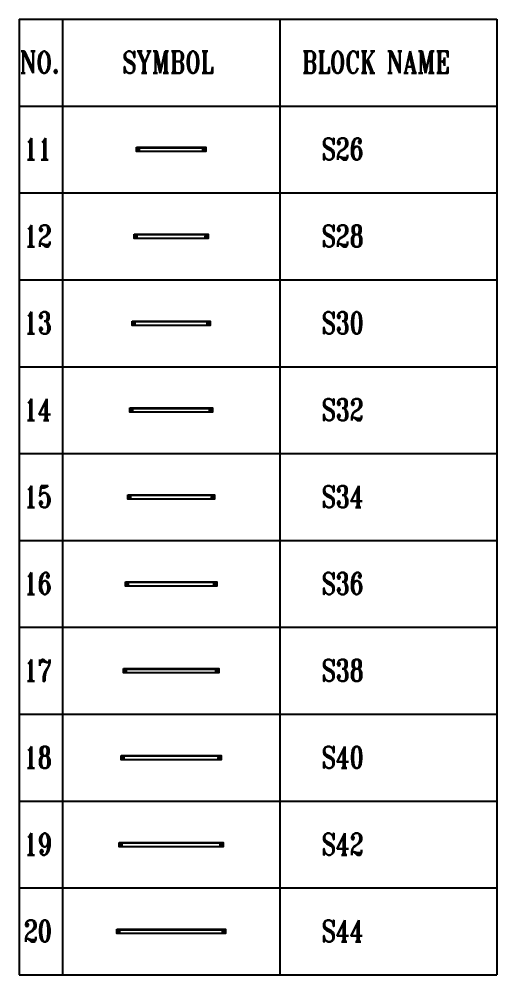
# Model space of a CAD drawing. Header units: millimetres. Extents: x -21221 to 1625077, y -149981 to 356550.
# Drawn here: x 272171 to 277671, y 142152 to 153152 of the extents above; entities that cross this region are included whole.
import ezdxf

# ---------------------------------------------------------------- set-up
doc = ezdxf.new("R2010")
doc.units = ezdxf.units.MM
doc.header["$LTSCALE"] = 1000
doc.header["$MEASUREMENT"] = 0
doc.linetypes.add('HIDDEN2', pattern=[0.1875, 0.125, -0.0625])
doc.layers.get('0').update_dxf_attribs({"linetype": 'CONTINUOUS'})
doc.styles.add('SUPPORT', font='ROMANT.SHX', dxfattribs={"width": 0.75, "height": 250})

# ---------------------------------------------------------------- blocks, each defined once
blk = doc.blocks.new('S26')
at = {"color": 9, "linetype": 'HIDDEN2', "ltscale": 500}
blk.add_line((-400, 20), (400, 20), dxfattribs=at)
at = {"color": 9}
for points in [[(-400, 25), (400, 25), (400, -25), (-400, -25)], [(-385, -9), (-375, -15), (-365, -9), (-365, 3), (-375, 9), (-385, 3)], [(385, -9), (375, -15), (365, -9), (365, 3), (375, 9), (385, 3)]]:
    blk.add_lwpolyline(points, close=True, dxfattribs=at)
blk = doc.blocks.new('S28')
at = {"color": 9, "linetype": 'HIDDEN2', "ltscale": 500}
blk.add_line((-425, 20), (425, 20), dxfattribs=at)
at = {"color": 9}
for points in [[(-425, 25), (425, 25), (425, -25), (-425, -25)], [(-410, -9), (-400, -15), (-390, -9), (-390, 3), (-400, 9), (-410, 3)], [(410, -9), (400, -15), (390, -9), (390, 3), (400, 9), (410, 3)]]:
    blk.add_lwpolyline(points, close=True, dxfattribs=at)
blk = doc.blocks.new('S30')
at = {"color": 9, "linetype": 'HIDDEN2', "ltscale": 500}
blk.add_line((-450, 20), (450, 20), dxfattribs=at)
at = {"color": 9}
for points in [[(-450, 25), (450, 25), (450, -25), (-450, -25)], [(-435, -9), (-425, -15), (-415, -9), (-415, 3), (-425, 9), (-435, 3)], [(435, -9), (425, -15), (415, -9), (415, 3), (425, 9), (435, 3)]]:
    blk.add_lwpolyline(points, close=True, dxfattribs=at)
blk = doc.blocks.new('S32')
at = {"color": 9, "linetype": 'HIDDEN2', "ltscale": 500}
blk.add_line((-475, 20), (475, 20), dxfattribs=at)
at = {"color": 9}
for points in [[(-475, 25), (475, 25), (475, -25), (-475, -25)], [(-460, -9), (-450, -15), (-440, -9), (-440, 3), (-450, 9), (-460, 3)], [(460, -9), (450, -15), (440, -9), (440, 3), (450, 9), (460, 3)]]:
    blk.add_lwpolyline(points, close=True, dxfattribs=at)
blk = doc.blocks.new('S34')
at = {"color": 9, "linetype": 'HIDDEN2', "ltscale": 500}
blk.add_line((-500, 20), (500, 20), dxfattribs=at)
at = {"color": 9}
for points in [[(-500, 25), (500, 25), (500, -25), (-500, -25)], [(-485, -9), (-475, -15), (-465, -9), (-465, 3), (-475, 9), (-485, 3)], [(485, -9), (475, -15), (465, -9), (465, 3), (475, 9), (485, 3)]]:
    blk.add_lwpolyline(points, close=True, dxfattribs=at)
blk = doc.blocks.new('S36')
at = {"color": 9, "linetype": 'HIDDEN2', "ltscale": 500}
blk.add_line((-525, 20), (525, 20), dxfattribs=at)
at = {"color": 9}
for points in [[(-525, 25), (525, 25), (525, -25), (-525, -25)], [(-510, -9), (-500, -15), (-490, -9), (-490, 3), (-500, 9), (-510, 3)], [(510, -9), (500, -15), (490, -9), (490, 3), (500, 9), (510, 3)]]:
    blk.add_lwpolyline(points, close=True, dxfattribs=at)
blk = doc.blocks.new('S38')
at = {"color": 9, "linetype": 'HIDDEN2', "ltscale": 500}
blk.add_line((-550, 20), (550, 20), dxfattribs=at)
at = {"color": 9}
for points in [[(-550, 25), (550, 25), (550, -25), (-550, -25)], [(-535, -9), (-525, -15), (-515, -9), (-515, 3), (-525, 9), (-535, 3)], [(535, -9), (525, -15), (515, -9), (515, 3), (525, 9), (535, 3)]]:
    blk.add_lwpolyline(points, close=True, dxfattribs=at)
blk = doc.blocks.new('S40')
at = {"color": 9, "linetype": 'HIDDEN2', "ltscale": 500}
blk.add_line((-575, 20), (575, 20), dxfattribs=at)
at = {"color": 9}
for points in [[(-575, 25), (575, 25), (575, -25), (-575, -25)], [(-560, -9), (-550, -15), (-540, -9), (-540, 3), (-550, 9), (-560, 3)], [(560, -9), (550, -15), (540, -9), (540, 3), (550, 9), (560, 3)]]:
    blk.add_lwpolyline(points, close=True, dxfattribs=at)
blk = doc.blocks.new('S42')
at = {"color": 9, "linetype": 'HIDDEN2', "ltscale": 500}
blk.add_line((-600, 20), (600, 20), dxfattribs=at)
at = {"color": 9}
for points in [[(-600, 25), (600, 25), (600, -25), (-600, -25)], [(-585, -9), (-575, -15), (-565, -9), (-565, 3), (-575, 9), (-585, 3)], [(585, -9), (575, -15), (565, -9), (565, 3), (575, 9), (585, 3)]]:
    blk.add_lwpolyline(points, close=True, dxfattribs=at)
blk = doc.blocks.new('S44')
at = {"color": 9, "linetype": 'HIDDEN2', "ltscale": 500}
blk.add_line((-625, 20), (625, 20), dxfattribs=at)
at = {"color": 9}
for points in [[(-625, 25), (625, 25), (625, -25), (-625, -25)], [(-610, -9), (-600, -15), (-590, -9), (-590, 3), (-600, 9), (-610, 3)], [(610, -9), (600, -15), (590, -9), (590, 3), (600, 9), (610, 3)]]:
    blk.add_lwpolyline(points, close=True, dxfattribs=at)

msp = doc.modelspace()

# ---------------------------------------------------------------- linework, layer by layer
for p, q in [((272170.7, 153151.5), (277670.7, 153151.5)), ((272170.7, 153151.5), (272170.7, 142151.5)), ((272670.7, 153151.5), (272670.7, 142151.5)), ((275170.7, 153151.5), (275170.7, 142151.5)), ((277670.7, 153151.5), (277670.7, 142151.5)), ((272170.7, 152151.5), (277670.7, 152151.5)), ((272170.7, 151151.5), (277670.7, 151151.5)), ((272170.7, 150151.5), (277670.7, 150151.5)), ((272170.7, 149151.5), (277670.7, 149151.5)), ((272170.7, 148151.5), (277670.7, 148151.5)), ((272170.7, 147151.5), (277670.7, 147151.5)), ((272170.7, 146151.5), (277670.7, 146151.5)), ((272170.7, 145151.5), (277670.7, 145151.5)), ((272170.7, 144151.5), (277670.7, 144151.5)), ((272170.7, 143151.5), (277670.7, 143151.5)), ((272170.7, 142151.5), (277670.7, 142151.5))]:
    msp.add_line(p, q)

# ---------------------------------------------------------------- block references
for name, p in [('S26', (273920.7, 151651.5)), ('S28', (273920.7, 150651.5)), ('S30', (273920.7, 149651.5)), ('S32', (273920.7, 148651.5)), ('S34', (273920.7, 147651.5)), ('S36', (273920.7, 146651.5)), ('S38', (273920.7, 145651.5)), ('S40', (273920.7, 144651.5)), ('S42', (273920.7, 143651.5)), ('S44', (273920.7, 142651.5))]:
    msp.add_blockref(name, p)

# ---------------------------------------------------------------- texts
at = {"color": 4, "ltscale": 50, "style": 'SUPPORT', "width": 0.75}
for s, p in [('NO.', (272178, 152530.9)), ('SYMBOL', (273361.3, 152530.9)), ('BLOCK NAME', (275428, 152530.9)), ('11', (272225.4, 151530.9)), ('S26', (275655.5, 151530.9)), ('12', (272225.4, 150530.9)), ('S28', (275655.5, 150530.9)), ('13', (272225.4, 149530.9)), ('S30', (275655.5, 149530.9)), ('14', (272225.4, 148530.9)), ('S32', (275655.5, 148530.9)), ('15', (272225.4, 147530.9)), ('S34', (275655.5, 147530.9)), ('16', (272225.4, 146530.9)), ('S36', (275655.5, 146530.9)), ('17', (272225.4, 145530.9)), ('S38', (275655.5, 145530.9)), ('18', (272225.4, 144530.9)), ('S40', (275655.5, 144530.9)), ('19', (272225.4, 143530.9)), ('S42', (275655.5, 143530.9)), ('20', (272225.4, 142530.9)), ('S44', (275655.5, 142530.9))]:
    msp.add_text(s, height=250, dxfattribs=at).set_placement(p)

doc.saveas('drawing.dxf')
